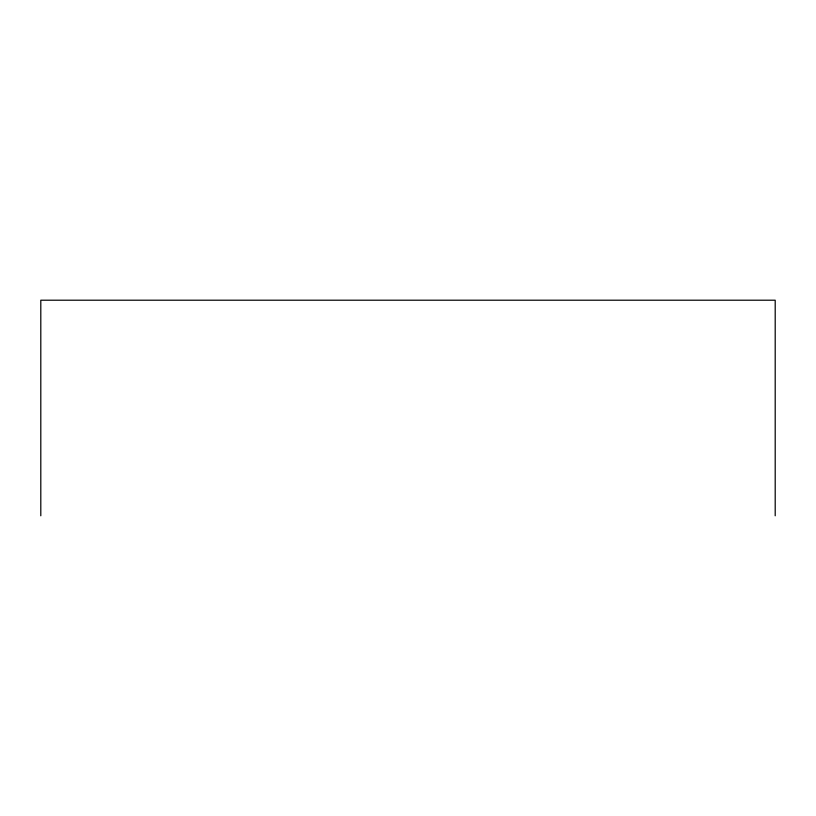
<?xml version="1.0" encoding="UTF-8"?>
<svg xmlns="http://www.w3.org/2000/svg" width="816" height="816" viewBox="0 0 816 816"><rect width="100%" height="100%" fill="white"/><g stroke="black" fill="none" stroke-linecap="round" stroke-linejoin="round"><path stroke-width="1.22" d="M775.2 515.794L775.2 300.206L40.8 300.206L40.8 515.794"/></g></svg>
